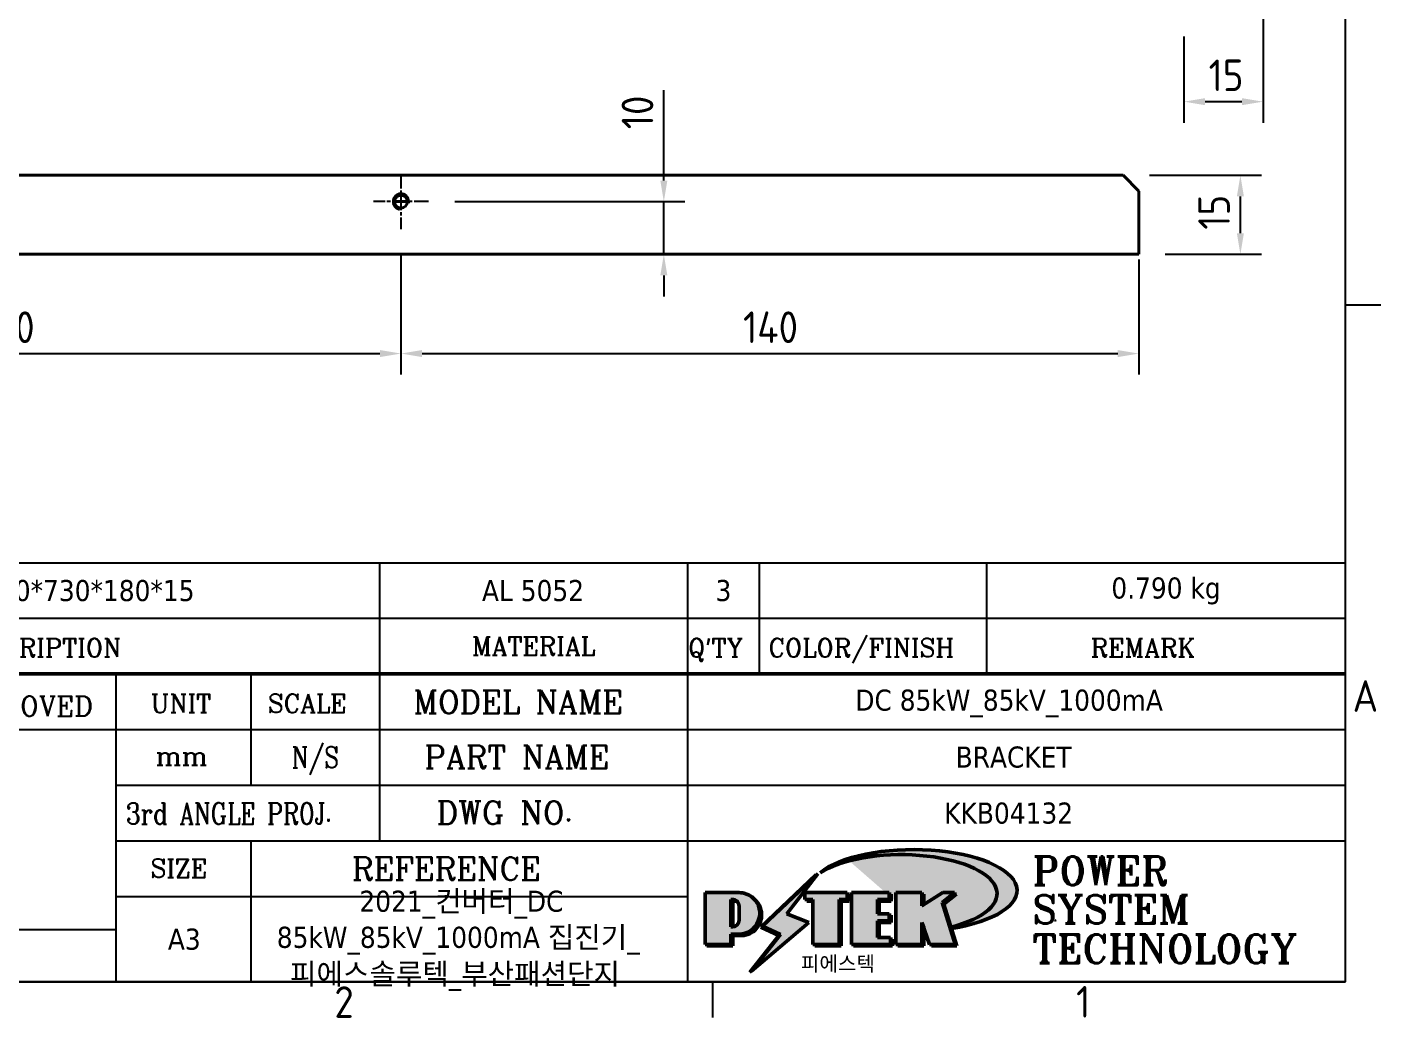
# Model space of a CAD drawing. Header units: millimetres. Extents: x 0 to 840, y 0 to 594.
# Drawn here: x 570 to 826.8, y 13.1 to 201.2 of the extents above; entities that cross this region are included whole.
import ezdxf
from ezdxf.enums import TextEntityAlignment as Align

# ---------------------------------------------------------------- set-up
doc = ezdxf.new("R2010")
doc.units = ezdxf.units.MM
doc.header["$LTSCALE"] = 2
doc.linetypes.add('CHAIN', pattern=[0.35429999999999995, 0.2362, -0.0295, 0.0591, -0.0295])
doc.layers.get('0').update_dxf_attribs({"color": 3, "lineweight": 25})
for name, color, linetype, lineweight in [('가시적인 것(ISO)', 3, 'Continuous', 40), ('가시적인 좁은 것(ISO)', 3, 'Continuous', 35), ('경계(ISO)', 7, 'Continuous', 25), ('제목(ISO)', 5, 'Continuous', 50), ('중심 표식(ISO)', 1, 'Continuous', 25), ('치수(ISO)', 2, 'Continuous', 25), ('해치(ISO)', 7, 'Continuous', 18)]:
    doc.layers.add(name, color=color, linetype=linetype, lineweight=lineweight)
doc.styles.add('HAN_370', font='', dxfattribs={"width": 2})
doc.styles.add('RC_284', font='ROMANC.shx')
doc.styles.add('RC_287', font='ROMANC.shx')
doc.styles.add('RC_292', font='ROMANC.shx')
doc.styles.add('ROMANT_294', font='romant.shx')
doc.styles.add('문자 텍스트_M2B', font='isocp.shx')
doc.styles.add('치수 텍스트_PSTEK_POSCO', font='isocp.shx')
doc.styles.add('텍스트 스타일198', font='tahoma.ttf')
doc.styles.add('텍스트 스타일333', font='ROMANC.shx', dxfattribs={"width": 0.800000011920929})
doc.styles.get('HAN_370').set_extended_font_data('GulimChe')
doc.dimstyles.new('치수_PSTEK_POSCO', dxfattribs={"dimscale": 2, "dimtxt": 3, "dimasz": 2, "dimexe": 2, "dimexo": 2.5, "dimgap": 1, "dimtad": 1, "dimrnd": 1e-08, "dimdsep": 46, "dimtxsty": '치수 텍스트_PSTEK_POSCO', "dimcen": 0.09, "dimdle": 10, "dimclrd": 7, "dimclre": 7, "dimclrt": 2, "dimadec": 1, "dimazin": 2, "dimtfac": 1, "dimtmove": 0, "dimatfit": 3, "dimfxl": 0, "dimtolj": 1, "dimlwd": -1, "dimlwe": -1, "dimarcsym": 0})

# ---------------------------------------------------------------- blocks, each defined once
blk = doc.blocks.new('경계 Default Border')
at = {"layer": '경계(ISO)'}
for p, q in [((410, 74.25000190734863), (413.4000015258789, 74.25000190734863)), ((350, 10), (350, 6.599999666213989))]:
    blk.add_line(p, q, dxfattribs=at)
at = {"layer": '경계(ISO)', "flags": 128}
blk.add_lwpolyline([(10, 10), (10, 287.0000076293945), (410, 287.0000076293945), (410, 10), (10, 10)], dxfattribs=at)
at = {"layer": '경계(ISO)', "color": 2, "char_height": 3.00000011920929, "attachment_point": 7, "style": '문자 텍스트_M2B'}
for s, insert in [('A', (410.7144008173592, 35.61784856929444)), ('2', (314.127739416884, 6.57139439638704)), ('1', (384.4860661041481, 6.59999988079071))]:
    blk.add_mtext(s, dxfattribs=dict(at, insert=insert))
blk = doc.blocks.new('제목 블록 PSTEK')
for color, points in [(252, [(317.2195697678507, 17.0593801673321), (322.0326348870767, 21.62682475217465), (322.2781991042243, 21.94392121864296), (317.0471853425802, 16.97985676345368), (318.7512090904202, 16.1899260703855), (316.0018030350395, 12.71868385740789), (316.3356552234328, 13.00206718743325), (318.9235935156908, 16.2694494742633)]), (5, [(321.6183518841322, 17.4193704504104), (319.5281351041078, 18.24969419629727), (322.4505835294948, 22.02344462252142), (317.2195697678507, 17.0593801673321), (318.9235935156908, 16.2694494742633), (316.1741874603099, 12.79820726128571)]), (1, [(324.4839107253602, 19.60711530335299), (325.2419748254881, 19.60711530335299), (325.2419748254881, 20.25857663940324), (321.2266040451076, 20.25857663940324), (321.2266040451076, 19.60711530335299), (321.9846681452406, 19.60711530335299), (321.9846681452406, 15.3430047401139), (324.4839107253602, 15.3430047401139)]), (252, [(321.9846681452406, 19.60711530335299), (321.4042753185749, 19.60711530335299), (321.4042753185749, 19.45905590879572), (321.9846681452406, 19.45905590879572)]), (252, [(324.6615819988275, 19.45905590879572), (325.4196460989604, 19.45905590879572), (325.4196460989604, 20.11051724484596), (325.2419748254881, 20.11051724484596), (325.2419748254881, 19.60711530335299), (324.4839107253602, 19.60711530335299), (324.4839107253602, 15.3430047401139), (322.1623394187076, 15.3430047401139), (322.1623394187076, 15.19494534555726), (324.6615819988275, 15.19494534555726)]), (1, [(329.2277337269622, 20.25857663940324), (325.65654113025, 20.25857663940324), (325.65654113025, 15.3430047401139), (329.3580259941756, 15.3430047401139), (329.3580259941756, 15.9944660761648), (328.1137701654877, 15.9944660761648), (328.1137701654877, 17.56360607323003), (329.2277337269622, 17.56360607323003), (329.2277337269622, 18.25543873810179), (328.1137701654877, 18.25543873810179), (328.1137701654877, 19.60711530335299), (329.2277337269622, 19.60711530335299)]), (252, [(328.2914414389548, 19.45905590879572), (329.4054050004294, 19.45905590879572), (329.4054050004294, 20.11051724484596), (329.2277337269622, 20.11051724484596), (329.2277337269622, 19.60711530335299), (328.1137701654877, 19.60711530335299), (328.1137701654877, 18.25543873810179), (328.2914414389548, 18.25543873810179)]), (1, [(332.3312149849806, 20.25857663940324), (329.8592894925411, 20.25857663940324), (329.8592894925411, 15.3430047401139), (332.3312149849806, 15.3430047401139), (332.3312149849806, 17.4318630164523), (333.0701931098801, 15.3430047401139), (335.4855464857051, 15.3430047401139), (334.2514536401189, 19.30614745124769), (335.4379594596742, 20.25857663940324), (334.3071782107978, 20.25857663940324), (332.3312149849806, 18.99741471888304)]), (252, [(332.5088862584528, 20.1105172448466), (332.3312149849806, 20.1105172448466), (332.3312149849806, 18.99741471888368), (332.5088862584528, 19.11081371413894)]), (252, [(335.6156307331414, 20.11051724484596), (335.2535118015555, 20.11051724484596), (334.2514536401189, 19.30614745124769), (335.4855464857051, 15.3430047401139), (333.1954852176545, 15.3430047401139), (333.2478643833523, 15.19494534555726), (335.6632177591723, 15.19494534555726), (334.4291249135862, 19.15808805669106)]), (252, [(328.2914414389548, 17.41554667867274), (329.4054050004294, 17.41554667867274), (329.4054050004294, 18.10737934354514), (329.2277337269622, 18.10737934354514), (329.2277337269622, 17.56360607323003), (328.1137701654877, 17.56360607323003), (328.1137701654877, 15.9944660761648), (328.2914414389548, 15.9944660761648)]), (252, [(332.5088862584528, 16.92964231796647), (332.3312149849806, 17.43186301645164), (332.3312149849806, 15.3430047401139), (330.0369607660135, 15.3430047401139), (330.0369607660135, 15.19494534555726), (332.5088862584528, 15.19494534555726)]), (252, [(329.5356972676428, 15.8464066816075), (329.3580259941756, 15.8464066816075), (329.3580259941756, 15.3430047401139), (325.8342124037171, 15.3430047401139), (325.8342124037171, 15.19494534555726), (329.5356972676428, 15.19494534555726)])]:
    blk.add_hatch(color=color).paths.add_polyline_path(points)
h = blk.add_hatch(color=1)
edge = h.paths.add_edge_path(flags=0)
edge.add_line((314.2242174273352, 19.60711530335299), (314.2242174273352, 17.00126995915134))
edge.add_line((314.2242174273352, 17.00126995915134), (314.3485873187598, 17.00126995915134))
edge.add_arc((314.3485873187598, 17.6527312952023), 0.6514613360509371, 270, 360)
edge.add_line((315.0000486548106, 17.6527312952023), (315.0000486548106, 18.95565396730211))
edge.add_arc((314.3485873187598, 18.95565396730212), 0.6514613360508712, 0, 90)
edge.add_line((314.3485873187598, 19.60711530335299), (314.2242174273352, 19.60711530335299))
edge = h.paths.add_edge_path()
edge.add_arc((314.9847713324306, 18.28938669179658), 1.969189947606664, 269.9999999999959, 450)
edge.add_line((314.9847713324306, 20.25857663940318), (311.7664314776902, 20.25857663940324))
edge.add_line((311.7664314776902, 20.25857663940324), (311.7664314776902, 15.3430047401139))
edge.add_line((311.7664314776902, 15.3430047401139), (314.2242174273352, 15.3430047401139))
edge.add_line((314.2242174273352, 15.3430047401139), (314.2242174273352, 16.32019674418991))
edge.add_line((314.2242174273352, 16.32019674418991), (314.9847713324307, 16.32019674418991))
h = blk.add_hatch(color=252)
edge = h.paths.add_edge_path()
edge.add_arc((314.9847713324309, 18.28938669179657), 1.969189947606666, 270, 406.8278729790604)
edge.add_arc((315.1624426058984, 18.1413272972396), 1.969189947606962, -90, 53.560984836317004, ccw=False)
edge.add_line((315.1624426058984, 16.17213734963263), (314.4018887008024, 16.17213734963263))
edge.add_line((314.4018887008024, 16.17213734963263), (314.4018887008024, 15.19494534555726))
edge.add_line((314.4018887008024, 15.19494534555726), (311.9441027511573, 15.19494534555726))
edge.add_line((311.9441027511573, 15.19494534555726), (311.9441027511573, 15.3430047401139))
edge.add_line((311.9441027511573, 15.3430047401139), (314.2242174273352, 15.3430047401139))
edge.add_line((314.2242174273352, 15.3430047401139), (314.2242174273352, 16.32019674418991))
edge.add_line((314.2242174273352, 16.32019674418991), (314.9847713324309, 16.32019674418991))
h = blk.add_hatch(color=252)
edge = h.paths.add_edge_path()
edge.add_line((314.4018887008024, 19.45905590879572), (314.5262585922315, 19.45905590879572))
edge.add_arc((314.5262585922314, 18.80759457274939), 0.6514613360463194, 60.4189348879147, 90.00000000000318, ccw=False)
edge.add_arc((314.3485873187602, 18.95565396730057), 0.6514613360524251, 39.96992292766206, 90.00000000009999)
edge.add_line((314.3485873187591, 19.60711530335307), (314.2242174273352, 19.60711530335298))
edge.add_line((314.2242174273352, 19.60711530335299), (314.2242174273352, 17.00126995915134))
edge.add_line((314.2242174273352, 17.00126995915134), (314.3485873187591, 17.00126995915134))
edge.add_arc((314.3485873187568, 17.652731295233), 0.6514613360816299, 270.0000000002, 274.6930825552478)
edge.add_line((314.4018887008024, 17.0034541317032), (314.4018887008024, 19.45905590879572))
at = {"layer": '해치(ISO)', "true_color": 0x27d1fc}
h = blk.add_hatch(color=140, dxfattribs=at)
edge = h.paths.add_edge_path()
edge.add_ellipse((330.3660919371412, 20.15576403068321), major_axis=(9.100907360794343, 0), ratio=0.4069904968023172, start_angle=301.3098473703837, end_angle=507.7436900681698)
edge.add_ellipse((331.5340919371412, 20.4634168429492), major_axis=(-9.82350664112931, 0), ratio=0.3942600559756514, start_angle=111.51207141178469, end_angle=334.47025347086895, ccw=False)
edge.add_line((335.1363447531188, 16.8601935978785), (335.0955236905705, 16.99119398620872))
at = {"color": 180}
for p, q in [((182.4757929790549, 51.56524660363496), (372.4757929537551, 51.56524660363496)), ((280.8758854511282, 51.56524660363496), (280.8758854511282, 41.00524660363494)), ((310.0881549537552, 51.56524660363496), (310.0881549537553, 41.00524660363494)), ((316.9044520275131, 51.56524660363496), (316.9044520275127, 41.00524660363494)), ((338.4566026226726, 51.56524660363496), (338.4566026226727, 41.00524660363494)), ((372.4757929537551, 51.56524660363496), (372.4757929537551, 11.79100474011389)), ((182.475792979055, 46.2852466036349), (372.4757929537551, 46.28524660363492)), ((255.9175931367356, 11.79100474011392), (255.9175931367356, 41.00524660363494)), ((268.6918866058747, 41.00524660363494), (268.6918866058747, 30.44524660363498)), ((280.8758854511282, 41.00524660363494), (280.8758854511282, 25.16524660363502)), ((310.088154953755, 41.00524660363494), (310.088154953755, 11.79100474011392)), ((206.451475290024, 35.72524660363497), (372.4757929537551, 35.72524660363497)), ((255.917593136736, 30.44524660363498), (372.4757929537552, 30.44524660363501)), ((255.9175931367359, 25.16524660363502), (372.4757929537552, 25.165246603635)), ((268.6918866058744, 25.16524660363502), (268.6918866058744, 11.79100474011392)), ((255.9175931367359, 19.88524660363481), (310.0881549537553, 19.88524660363481)), ((206.451475290024, 16.74100474011396), (255.9175931367359, 16.74100474011396)), ((182.475792979055, 11.79100474011392), (372.4757929537551, 11.79100474011389))]:
    blk.add_line(p, q, dxfattribs=at)
at = {"color": 7, "lineweight": 50}
blk.add_line((206.451475290024, 41.00524660363494), (372.4757929537551, 41.00524660363496), dxfattribs=at)
at = {"color": 7}
for p, q in [((322.2781991042243, 21.94392121864296), (317.0471853425802, 16.97985676345368)), ((322.4505835294948, 22.02344462252142), (317.2195697678507, 17.0593801673321)), ((319.5281351041078, 18.24969419629727), (322.4505835294948, 22.02344462252142)), ((322.0326348870767, 21.62682475217465), (322.2781991042243, 21.94392121864296)), ((317.2195697678507, 17.0593801673321), (322.0326348870767, 21.62682475217465)), ((311.7664314776902, 20.25900474011391), (311.7664314776902, 15.34300474011391)), ((314.9847713324309, 20.25857663940324), (311.7664314776902, 20.25857663940324)), ((314.9847713324309, 20.25857663940324), (311.7664314776902, 20.25857663940324)), ((311.7664314776902, 20.25857663940324), (311.7664314776902, 15.3430047401139)), ((314.2242174273352, 17.00126995915134), (314.2242174273352, 19.60711530335299)), ((314.2242174273352, 19.60711530335299), (314.3485873187591, 19.60711530335299)), ((314.3485873187591, 19.60711530335299), (314.2242174273352, 19.60711530335299)), ((314.2242174273352, 19.60711530335299), (314.2242174273352, 17.00126995915134)), ((314.2242174273352, 17.00126995915134), (314.2242174273352, 19.60711530335299)), ((314.2242174273352, 19.60711530335299), (314.3485873187591, 19.60711530335299)), ((314.4018887008024, 19.45905590879572), (314.5262585922314, 19.45905590879572)), ((314.4018887008024, 17.0034541317032), (314.4018887008024, 19.45905590879572)), ((325.2419748254881, 20.25857663940324), (321.2266040451076, 20.25857663940324)), ((321.2266040451076, 20.25857663940324), (321.2266040451076, 19.60711530335299)), ((325.2419748254881, 20.25857663940324), (321.2266040451076, 20.25857663940324)), ((321.2266040451076, 20.25857663940324), (321.2266040451076, 19.60711530335299)), ((321.2266040451076, 19.60711530335299), (321.9846681452406, 19.60711530335299)), ((321.2266040451076, 19.60711530335299), (321.9846681452406, 19.60711530335299)), ((321.4042753185749, 19.60711530335299), (321.4042753185749, 19.45905590879572)), ((321.9846681452406, 19.60711530335299), (321.4042753185749, 19.60711530335299)), ((321.4042753185749, 19.45905590879572), (321.9846681452406, 19.45905590879572)), ((321.9846681452406, 19.60711530335299), (321.9846681452406, 15.3430047401139)), ((321.9846681452406, 19.45905590879572), (321.9846681452406, 19.60711530335299)), ((321.9846681452406, 19.60711530335299), (321.9846681452406, 15.3430047401139)), ((324.4839107253602, 19.60711530335299), (325.2419748254881, 19.60711530335299)), ((324.4839107253602, 15.3430047401139), (324.4839107253602, 19.60711530335299)), ((325.2419748254881, 19.60711530335299), (324.4839107253602, 19.60711530335299)), ((324.4839107253602, 19.60711530335299), (324.4839107253602, 15.3430047401139)), ((324.4839107253602, 19.60711530335299), (325.2419748254881, 19.60711530335299)), ((324.4839107253602, 15.3430047401139), (324.4839107253602, 19.60711530335299)), ((324.6615819988275, 19.45905590879572), (325.4196460989604, 19.45905590879572)), ((324.6615819988275, 15.19494534555726), (324.6615819988275, 19.45905590879572)), ((325.2419748254881, 19.60711530335299), (325.2419748254881, 20.25857663940324)), ((325.2419748254881, 19.60711530335299), (325.2419748254881, 20.25857663940324)), ((325.4196460989604, 20.11051724484596), (325.2419748254881, 20.11051724484596)), ((325.2419748254881, 20.11051724484596), (325.2419748254881, 19.60711530335299)), ((325.4196460989604, 19.45905590879572), (325.4196460989604, 20.11051724484596)), ((329.2277337269622, 20.25857663940324), (325.65654113025, 20.25857663940324)), ((325.65654113025, 20.25857663940324), (325.65654113025, 15.3430047401139)), ((325.65654113025, 20.25857663940324), (325.65654113025, 15.3430047401139)), ((329.2277337269622, 20.25857663940324), (325.65654113025, 20.25857663940324)), ((328.1137701654877, 18.25543873810179), (328.1137701654877, 19.60711530335299)), ((328.1137701654877, 19.60711530335299), (329.2277337269622, 19.60711530335299)), ((329.2277337269622, 19.60711530335299), (328.1137701654877, 19.60711530335299)), ((328.1137701654877, 19.60711530335299), (328.1137701654877, 18.25543873810179)), ((328.1137701654877, 18.25543873810179), (328.1137701654877, 19.60711530335299)), ((328.1137701654877, 19.60711530335299), (329.2277337269622, 19.60711530335299)), ((328.2914414389548, 18.25543873810179), (328.2914414389548, 19.45905590879572)), ((328.2914414389548, 19.45905590879572), (329.4054050004294, 19.45905590879572)), ((329.2277337269622, 19.60711530335299), (329.2277337269622, 20.25857663940324)), ((329.2277337269622, 19.60711530335299), (329.2277337269622, 20.25857663940324)), ((329.4054050004294, 20.11051724484596), (329.2277337269622, 20.11051724484596)), ((329.2277337269622, 20.11051724484596), (329.2277337269622, 19.60711530335299)), ((329.4054050004294, 19.45905590879572), (329.4054050004294, 20.11051724484596)), ((332.3312149849806, 20.25857663940324), (329.8592894925411, 20.25857663940324)), ((329.8592894925411, 20.25857663940324), (329.8592894925411, 15.3430047401139)), ((329.8592894925411, 20.25857663940324), (329.8592894925411, 15.3430047401139)), ((332.3312149849806, 20.25857663940324), (329.8592894925411, 20.25857663940324)), ((334.3071782107978, 20.25857663940324), (332.3312149849806, 18.99741471888304)), ((332.3312149849806, 18.99741471888304), (332.3312149849806, 20.25857663940324)), ((334.3071782107978, 20.25857663940324), (332.3312149849806, 18.99741471888304)), ((332.3312149849806, 18.99741471888304), (332.3312149849806, 20.25857663940324)), ((332.5088862584528, 20.1105172448466), (332.3312149849806, 20.1105172448466)), ((332.3312149849806, 20.1105172448466), (332.3312149849806, 18.99741471888368)), ((332.5088862584528, 19.11081371413894), (332.5088862584528, 20.1105172448466)), ((334.2514536401189, 19.30614745124769), (335.4379594596742, 20.25857663940324)), ((334.2514536401189, 19.30614745124769), (335.4379594596742, 20.25857663940324)), ((335.2535118015555, 20.11051724484596), (334.2514536401189, 19.30614745124769)), ((335.4855464857051, 15.3430047401139), (334.2514536401189, 19.30614745124769)), ((334.2514536401189, 19.30614745124769), (335.4855464857051, 15.3430047401139)), ((335.4855464857051, 15.3430047401139), (334.2514536401189, 19.30614745124769)), ((335.4379594596742, 20.25857663940324), (334.3071782107978, 20.25857663940324)), ((335.4379594596742, 20.25857663940324), (334.3071782107978, 20.25857663940324)), ((334.4291249135862, 19.15808805669104), (335.6156307331414, 20.11051724484596)), ((335.6156307331414, 20.11051724484596), (335.2535118015555, 20.11051724484596)), ((315.0000486548106, 18.95565396730275), (315.0000486548106, 17.65273129520161)), ((315.0000486548106, 18.95565396730275), (315.0000486548106, 17.65273129520161)), ((321.6183518841322, 17.4193704504104), (319.5281351041078, 18.24969419629727)), ((329.2277337269622, 18.25543873810179), (328.1137701654877, 18.25543873810179)), ((328.1137701654877, 18.25543873810179), (328.2914414389548, 18.25543873810179)), ((329.2277337269622, 18.25543873810179), (328.1137701654877, 18.25543873810179)), ((329.2277337269622, 17.56360607323003), (329.2277337269622, 18.25543873810179)), ((329.2277337269622, 17.56360607323003), (329.2277337269622, 18.25543873810179)), ((329.4054050004294, 18.10737934354514), (329.2277337269622, 18.10737934354514)), ((329.2277337269622, 18.10737934354514), (329.2277337269622, 17.56360607323003)), ((329.4054050004294, 17.41554667867274), (329.4054050004294, 18.10737934354514)), ((332.3312149849806, 18.99741471888368), (332.5088862584528, 19.11081371413894)), ((335.6632177591723, 15.19494534555726), (334.4291249135862, 19.15808805669104)), ((314.3485873187591, 17.00126995915134), (314.2242174273352, 17.00126995915134)), ((314.2242174273352, 17.00126995915134), (314.3485873187591, 17.00126995915134)), ((314.3485873187591, 17.00126995915134), (314.2242174273352, 17.00126995915134)), ((316.1741874603099, 12.79820726128571), (321.6183518841322, 17.4193704504104)), ((317.0471853425802, 16.97985676345368), (318.7512090904202, 16.1899260703855)), ((318.9235935156908, 16.2694494742633), (317.2195697678507, 17.0593801673321)), ((317.2195697678507, 17.0593801673321), (318.9235935156908, 16.2694494742633)), ((328.1137701654877, 17.56360607323003), (329.2277337269622, 17.56360607323003)), ((328.1137701654877, 15.9944660761648), (328.1137701654877, 17.56360607323003)), ((329.2277337269622, 17.56360607323003), (328.1137701654877, 17.56360607323003)), ((328.1137701654877, 17.56360607323003), (328.1137701654877, 15.9944660761648)), ((328.1137701654877, 17.56360607323003), (329.2277337269622, 17.56360607323003)), ((328.1137701654877, 15.9944660761648), (328.1137701654877, 17.56360607323003)), ((328.2914414389548, 15.9944660761648), (328.2914414389548, 17.41554667867274)), ((328.2914414389548, 17.41554667867274), (329.4054050004294, 17.41554667867274)), ((332.3312149849806, 17.4318630164523), (333.0701931098801, 15.3430047401139)), ((332.3312149849806, 15.3430047401139), (332.3312149849806, 17.4318630164523)), ((332.5088862584528, 16.92964231796647), (332.3312149849806, 17.43186301645164)), ((332.3312149849806, 17.43186301645164), (332.3312149849806, 15.3430047401139)), ((332.3312149849806, 17.4318630164523), (333.0701931098801, 15.3430047401139)), ((332.3312149849806, 15.3430047401139), (332.3312149849806, 17.4318630164523)), ((332.5088862584528, 15.19494534555726), (332.5088862584528, 16.92964231796647)), ((345.0447381189468, 17.50375595811051), (344.9867755289346, 17.689895936919)), ((314.2242174273352, 16.32019674418991), (314.9847713324309, 16.32019674418991)), ((314.2242174273352, 15.3430047401139), (314.2242174273352, 16.32019674418991)), ((314.9847713324309, 16.32019674418991), (314.2242174273352, 16.32019674418991)), ((314.2242174273352, 16.32019674418991), (314.2242174273352, 15.3430047401139)), ((314.2242174273352, 16.32019674418991), (314.9847713324309, 16.32019674418991)), ((314.2242174273352, 15.3430047401139), (314.2242174273352, 16.32019674418991)), ((314.4018887008024, 16.17213734963263), (315.162442605898, 16.17213734963263)), ((314.4018887008024, 15.19494534555726), (314.4018887008024, 16.17213734963263)), ((318.7512090904202, 16.1899260703855), (316.0018030350395, 12.71868385740789)), ((318.9235935156908, 16.2694494742633), (316.1741874603099, 12.79820726128571)), ((316.3356552234328, 13.00206718743325), (318.9235935156908, 16.2694494742633)), ((329.3580259941756, 15.9944660761648), (328.1137701654877, 15.9944660761648)), ((328.1137701654877, 15.9944660761648), (328.2914414389548, 15.9944660761648)), ((329.3580259941756, 15.9944660761648), (328.1137701654877, 15.9944660761648)), ((329.3580259941756, 15.3430047401139), (329.3580259941756, 15.9944660761648)), ((329.3580259941756, 15.3430047401139), (329.3580259941756, 15.9944660761648)), ((329.5356972676428, 15.8464066816075), (329.3580259941756, 15.8464066816075)), ((329.3580259941756, 15.8464066816075), (329.3580259941756, 15.3430047401139)), ((329.5356972676428, 15.19494534555726), (329.5356972676428, 15.8464066816075)), ((311.7664314776902, 15.3430047401139), (314.2242174273352, 15.3430047401139)), ((311.7664314776902, 15.3430047401139), (314.2242174273352, 15.3430047401139)), ((314.2242174273352, 15.3430047401139), (311.9441027511573, 15.3430047401139)), ((311.9441027511573, 15.3430047401139), (311.9441027511573, 15.19494534555726)), ((311.9441027511573, 15.19494534555726), (314.4018887008024, 15.19494534555726)), ((321.9846681452406, 15.3430047401139), (324.4839107253602, 15.3430047401139)), ((321.9846681452406, 15.3430047401139), (324.4839107253602, 15.3430047401139)), ((324.4839107253602, 15.3430047401139), (322.1623394187076, 15.3430047401139)), ((322.1623394187076, 15.3430047401139), (322.1623394187076, 15.19494534555726)), ((322.1623394187076, 15.19494534555726), (324.6615819988275, 15.19494534555726)), ((325.65654113025, 15.3430047401139), (329.3580259941756, 15.3430047401139)), ((325.65654113025, 15.3430047401139), (329.3580259941756, 15.3430047401139)), ((329.3580259941756, 15.3430047401139), (325.8342124037171, 15.3430047401139)), ((325.8342124037171, 15.3430047401139), (325.8342124037171, 15.19494534555726)), ((325.8342124037171, 15.19494534555726), (329.5356972676428, 15.19494534555726)), ((329.8592894925411, 15.3430047401139), (332.3312149849806, 15.3430047401139)), ((329.8592894925411, 15.3430047401139), (332.3312149849806, 15.3430047401139)), ((332.3312149849806, 15.3430047401139), (330.0369607660135, 15.3430047401139)), ((330.0369607660135, 15.3430047401139), (330.0369607660135, 15.19494534555726)), ((330.0369607660135, 15.19494534555726), (332.5088862584528, 15.19494534555726)), ((333.0701931098801, 15.3430047401139), (335.4855464857051, 15.3430047401139)), ((333.0701931098801, 15.3430047401139), (335.4855464857051, 15.3430047401139)), ((335.4855464857051, 15.3430047401139), (333.1954852176545, 15.3430047401139)), ((333.1954852176545, 15.3430047401139), (333.2478643833523, 15.19494534555726)), ((333.2478643833523, 15.19494534555726), (335.6632177591723, 15.19494534555726)), ((316.0018030350395, 12.71868385740789), (316.3356552234328, 13.00206718743325))]:
    blk.add_line(p, q, dxfattribs=at)
at = {"color": 5}
for p, q in [((322.4505835294948, 22.02344462252142), (317.2195697678507, 17.0593801673321)), ((319.5281351041078, 18.24969419629727), (322.4505835294948, 22.02344462252142)), ((321.6183518841322, 17.4193704504104), (319.5281351041078, 18.24969419629727)), ((316.1741874603099, 12.79820726128571), (321.6183518841322, 17.4193704504104)), ((317.2195697678507, 17.0593801673321), (318.9235935156908, 16.2694494742633)), ((318.9235935156908, 16.2694494742633), (316.1741874603099, 12.79820726128571))]:
    blk.add_line(p, q, dxfattribs=at)
at = {"color": 1}
for p, q in [((314.9847713324309, 20.25857663940324), (311.7664314776902, 20.25857663940324)), ((311.7664314776902, 20.25857663940324), (311.7664314776902, 15.3430047401139)), ((314.2242174273352, 17.00126995915134), (314.2242174273352, 19.60711530335299)), ((314.2242174273352, 19.60711530335299), (314.3485873187591, 19.60711530335299)), ((325.2419748254881, 20.25857663940324), (321.2266040451076, 20.25857663940324)), ((321.2266040451076, 20.25857663940324), (321.2266040451076, 19.60711530335299)), ((321.2266040451076, 19.60711530335299), (321.9846681452406, 19.60711530335299)), ((321.9846681452406, 19.60711530335299), (321.9846681452406, 15.3430047401139)), ((324.4839107253602, 19.60711530335299), (325.2419748254881, 19.60711530335299)), ((324.4839107253602, 15.3430047401139), (324.4839107253602, 19.60711530335299)), ((325.2419748254881, 19.60711530335299), (325.2419748254881, 20.25857663940324)), ((329.2277337269622, 20.25857663940324), (325.65654113025, 20.25857663940324)), ((325.65654113025, 20.25857663940324), (325.65654113025, 15.3430047401139)), ((328.1137701654877, 18.25543873810179), (328.1137701654877, 19.60711530335299)), ((328.1137701654877, 19.60711530335299), (329.2277337269622, 19.60711530335299)), ((329.2277337269622, 19.60711530335299), (329.2277337269622, 20.25857663940324)), ((332.3312149849806, 20.25857663940324), (329.8592894925411, 20.25857663940324)), ((329.8592894925411, 20.25857663940324), (329.8592894925411, 15.3430047401139)), ((334.3071782107978, 20.25857663940324), (332.3312149849806, 18.99741471888304)), ((332.3312149849806, 18.99741471888304), (332.3312149849806, 20.25857663940324)), ((334.2514536401189, 19.30614745124769), (335.4379594596742, 20.25857663940324)), ((335.4855464857051, 15.3430047401139), (334.2514536401189, 19.30614745124769)), ((335.4379594596742, 20.25857663940324), (334.3071782107978, 20.25857663940324)), ((315.0000486548106, 18.95565396730275), (315.0000486548106, 17.65273129520161)), ((329.2277337269622, 18.25543873810179), (328.1137701654877, 18.25543873810179)), ((329.2277337269622, 17.56360607323003), (329.2277337269622, 18.25543873810179)), ((314.3485873187591, 17.00126995915134), (314.2242174273352, 17.00126995915134)), ((328.1137701654877, 17.56360607323003), (329.2277337269622, 17.56360607323003)), ((328.1137701654877, 15.9944660761648), (328.1137701654877, 17.56360607323003)), ((332.3312149849806, 17.4318630164523), (333.0701931098801, 15.3430047401139)), ((332.3312149849806, 15.3430047401139), (332.3312149849806, 17.4318630164523)), ((314.2242174273352, 16.32019674418991), (314.9847713324309, 16.32019674418991)), ((314.2242174273352, 15.3430047401139), (314.2242174273352, 16.32019674418991)), ((329.3580259941756, 15.9944660761648), (328.1137701654877, 15.9944660761648)), ((329.3580259941756, 15.3430047401139), (329.3580259941756, 15.9944660761648)), ((311.7664314776902, 15.3430047401139), (314.2242174273352, 15.3430047401139)), ((321.9846681452406, 15.3430047401139), (324.4839107253602, 15.3430047401139)), ((325.65654113025, 15.3430047401139), (329.3580259941756, 15.3430047401139)), ((329.8592894925411, 15.3430047401139), (332.3312149849806, 15.3430047401139)), ((333.0701931098801, 15.3430047401139), (335.4855464857051, 15.3430047401139))]:
    blk.add_line(p, q, dxfattribs=at)
at = {"color": 7}
for centre, radius, start, end in [((314.3485873187598, 18.95565396730211), 0.6514613360508712, 0, 90), ((314.3485873187602, 18.95565396730057), 0.6514613360524251, 39.96992292766117, 90), ((314.3485873187598, 18.95565396730212), 0.6514613360508712, 0, 90), ((314.5262585922314, 18.80759457274939), 0.6514613360463193, 60.41893488791137, 90), ((314.9847713324309, 18.28938669179658), 1.969189947606665, 270, 90), ((314.9847713324309, 18.28938669179658), 1.969189947606665, 270, 90), ((314.9847713324307, 18.2893866917965), 1.969189947606594, 270, 46.82787297909833), ((315.1624426058984, 18.1413272972396), 1.969189947606961, 270, 53.56098483636067), ((314.3485873187597, 17.65273129520228), 0.6514613360509381, 270, 0), ((314.3485873187598, 17.6527312952023), 0.6514613360509381, 270, 0), ((314.3485873187568, 17.652731295233), 0.6514613360816299, 270, 274.6930825552478)]:
    blk.add_arc(centre, radius, start, end, dxfattribs=at)
at = {"color": 1}
for centre, radius, start, end in [((314.3485873187598, 18.95565396730211), 0.6514613360508712, 0, 90), ((314.9847713324309, 18.28938669179657), 1.969189947606665, 270, 90), ((314.3485873187598, 17.6527312952023), 0.6514613360509381, 270, 0)]:
    blk.add_arc(centre, radius, start, end, dxfattribs=at)
at = {"layer": '제목(ISO)'}
for p, q in [((322.2781991042243, 21.94392121864296), (317.0471853425802, 16.97985676345368)), ((322.4505835294948, 22.02344462252142), (317.2195697678507, 17.0593801673321)), ((319.5281351041078, 18.24969419629727), (322.4505835294948, 22.02344462252142)), ((322.0326348870767, 21.62682475217465), (322.2781991042243, 21.94392121864296)), ((317.2195697678507, 17.0593801673321), (322.0326348870767, 21.62682475217465)), ((314.9847713324306, 20.25857663940324), (311.7664314776902, 20.25857663940324)), ((311.7664314776902, 20.25857663940324), (311.7664314776902, 15.3430047401139)), ((314.2242174273352, 17.00126995915134), (314.2242174273352, 19.60711530335299)), ((314.2242174273352, 19.60711530335299), (314.3485873187598, 19.60711530335299)), ((314.3485873187591, 19.60711530335299), (314.2242174273352, 19.60711530335299)), ((314.2242174273352, 19.60711530335299), (314.2242174273352, 17.00126995915134)), ((314.4018887008024, 19.45905590879572), (314.5262585922314, 19.45905590879572)), ((314.4018887008024, 17.0034541317032), (314.4018887008024, 19.45905590879572)), ((325.2419748254881, 20.25857663940324), (321.2266040451076, 20.25857663940324)), ((321.2266040451076, 20.25857663940324), (321.2266040451076, 19.60711530335299)), ((321.2266040451076, 19.60711530335299), (321.9846681452406, 19.60711530335299)), ((321.9846681452406, 19.60711530335299), (321.4042753185749, 19.60711530335299)), ((321.4042753185749, 19.60711530335299), (321.4042753185749, 19.45905590879572)), ((321.4042753185749, 19.45905590879572), (321.9846681452406, 19.45905590879572)), ((321.9846681452406, 19.60711530335299), (321.9846681452406, 15.3430047401139)), ((321.9846681452406, 19.45905590879572), (321.9846681452406, 19.60711530335299)), ((324.4839107253602, 19.60711530335299), (325.2419748254881, 19.60711530335299)), ((324.4839107253602, 15.3430047401139), (324.4839107253602, 19.60711530335299)), ((325.2419748254881, 19.60711530335299), (324.4839107253602, 19.60711530335299)), ((324.4839107253602, 19.60711530335299), (324.4839107253602, 15.3430047401139)), ((324.6615819988275, 19.45905590879572), (325.4196460989604, 19.45905590879572)), ((324.6615819988275, 15.19494534555726), (324.6615819988275, 19.45905590879572)), ((325.2419748254881, 19.60711530335299), (325.2419748254881, 20.25857663940324)), ((325.4196460989604, 20.11051724484596), (325.2419748254881, 20.11051724484596)), ((325.2419748254881, 20.11051724484596), (325.2419748254881, 19.60711530335299)), ((325.4196460989604, 19.45905590879572), (325.4196460989604, 20.11051724484596)), ((329.2277337269622, 20.25857663940324), (325.65654113025, 20.25857663940324)), ((325.65654113025, 20.25857663940324), (325.65654113025, 15.3430047401139)), ((328.1137701654877, 18.25543873810179), (328.1137701654877, 19.60711530335299)), ((328.1137701654877, 19.60711530335299), (329.2277337269622, 19.60711530335299)), ((329.2277337269622, 19.60711530335299), (328.1137701654877, 19.60711530335299)), ((328.1137701654877, 19.60711530335299), (328.1137701654877, 18.25543873810179)), ((328.2914414389548, 19.45905590879572), (329.4054050004294, 19.45905590879572)), ((328.2914414389548, 18.25543873810179), (328.2914414389548, 19.45905590879572)), ((329.2277337269622, 19.60711530335299), (329.2277337269622, 20.25857663940324)), ((329.4054050004294, 20.11051724484596), (329.2277337269622, 20.11051724484596)), ((329.2277337269622, 20.11051724484596), (329.2277337269622, 19.60711530335299)), ((329.4054050004294, 19.45905590879572), (329.4054050004294, 20.11051724484596)), ((332.3312149849806, 20.25857663940324), (329.8592894925411, 20.25857663940324)), ((329.8592894925411, 20.25857663940324), (329.8592894925411, 15.3430047401139)), ((334.3071782107978, 20.25857663940324), (332.3312149849806, 18.99741471888304)), ((332.3312149849806, 18.99741471888304), (332.3312149849806, 20.25857663940324)), ((332.5088862584528, 20.1105172448466), (332.3312149849806, 20.1105172448466)), ((332.3312149849806, 20.1105172448466), (332.3312149849806, 18.99741471888368)), ((332.5088862584528, 19.11081371413894), (332.5088862584528, 20.1105172448466)), ((334.2514536401189, 19.30614745124769), (335.4379594596742, 20.25857663940324)), ((335.2535118015555, 20.11051724484596), (334.2514536401189, 19.30614745124769)), ((335.4855464857051, 15.3430047401139), (334.2514536401189, 19.30614745124769)), ((334.2514536401189, 19.30614745124769), (335.4855464857051, 15.3430047401139)), ((335.4379594596742, 20.25857663940324), (334.3071782107978, 20.25857663940324)), ((334.4291249135862, 19.15808805669106), (335.6156307331414, 20.11051724484596)), ((335.6156307331414, 20.11051724484596), (335.2535118015555, 20.11051724484596)), ((315.0000486548106, 18.95565396730211), (315.0000486548106, 17.6527312952023)), ((321.6183518841322, 17.4193704504104), (319.5281351041078, 18.24969419629727)), ((329.2277337269622, 18.25543873810179), (328.1137701654877, 18.25543873810179)), ((328.1137701654877, 18.25543873810179), (328.2914414389548, 18.25543873810179)), ((329.2277337269622, 17.56360607323003), (329.2277337269622, 18.25543873810179)), ((329.4054050004294, 18.10737934354514), (329.2277337269622, 18.10737934354514)), ((329.2277337269622, 18.10737934354514), (329.2277337269622, 17.56360607323003)), ((329.4054050004294, 17.41554667867274), (329.4054050004294, 18.10737934354514)), ((332.3312149849806, 18.99741471888368), (332.5088862584528, 19.11081371413894)), ((335.6632177591723, 15.19494534555726), (334.4291249135862, 19.15808805669106)), ((314.3485873187598, 17.00126995915134), (314.2242174273352, 17.00126995915134)), ((314.2242174273352, 17.00126995915134), (314.3485873187591, 17.00126995915134)), ((316.1741874603099, 12.79820726128571), (321.6183518841322, 17.4193704504104)), ((317.0471853425802, 16.97985676345368), (318.7512090904202, 16.1899260703855)), ((317.2195697678507, 17.0593801673321), (318.9235935156908, 16.2694494742633)), ((318.9235935156908, 16.2694494742633), (317.2195697678507, 17.0593801673321)), ((328.1137701654877, 15.9944660761648), (328.1137701654877, 17.56360607323003)), ((328.1137701654877, 17.56360607323003), (329.2277337269622, 17.56360607323003)), ((329.2277337269622, 17.56360607323003), (328.1137701654877, 17.56360607323003)), ((328.1137701654877, 17.56360607323003), (328.1137701654877, 15.9944660761648)), ((328.2914414389548, 17.41554667867274), (329.4054050004294, 17.41554667867274)), ((328.2914414389548, 15.9944660761648), (328.2914414389548, 17.41554667867274)), ((332.3312149849806, 15.3430047401139), (332.3312149849806, 17.4318630164523)), ((332.3312149849806, 17.4318630164523), (333.0701931098801, 15.3430047401139)), ((332.5088862584528, 16.92964231796647), (332.3312149849806, 17.43186301645164)), ((332.3312149849806, 17.43186301645164), (332.3312149849806, 15.3430047401139)), ((332.5088862584528, 15.19494534555726), (332.5088862584528, 16.92964231796647)), ((314.2242174273352, 15.3430047401139), (314.2242174273352, 16.32019674418991)), ((314.2242174273352, 16.32019674418991), (314.9847713324307, 16.32019674418991)), ((314.9847713324309, 16.32019674418991), (314.2242174273352, 16.32019674418991)), ((314.2242174273352, 16.32019674418991), (314.2242174273352, 15.3430047401139)), ((314.4018887008024, 15.19494534555726), (314.4018887008024, 16.17213734963263)), ((314.4018887008024, 16.17213734963263), (315.1624426058984, 16.17213734963263)), ((318.7512090904202, 16.1899260703855), (316.0018030350395, 12.71868385740789)), ((318.9235935156908, 16.2694494742633), (316.1741874603099, 12.79820726128571)), ((316.3356552234328, 13.00206718743325), (318.9235935156908, 16.2694494742633)), ((329.3580259941756, 15.9944660761648), (328.1137701654877, 15.9944660761648)), ((328.1137701654877, 15.9944660761648), (328.2914414389548, 15.9944660761648)), ((329.3580259941756, 15.3430047401139), (329.3580259941756, 15.9944660761648)), ((329.5356972676428, 15.8464066816075), (329.3580259941756, 15.8464066816075)), ((329.3580259941756, 15.8464066816075), (329.3580259941756, 15.3430047401139)), ((329.5356972676428, 15.19494534555726), (329.5356972676428, 15.8464066816075)), ((311.7664314776902, 15.3430047401139), (314.2242174273352, 15.3430047401139)), ((314.2242174273352, 15.3430047401139), (311.9441027511573, 15.3430047401139)), ((311.9441027511573, 15.3430047401139), (311.9441027511573, 15.19494534555726)), ((311.9441027511573, 15.19494534555726), (314.4018887008024, 15.19494534555726)), ((321.9846681452406, 15.3430047401139), (324.4839107253602, 15.3430047401139)), ((324.4839107253602, 15.3430047401139), (322.1623394187076, 15.3430047401139)), ((322.1623394187076, 15.3430047401139), (322.1623394187076, 15.19494534555726)), ((322.1623394187076, 15.19494534555726), (324.6615819988275, 15.19494534555726)), ((325.65654113025, 15.3430047401139), (329.3580259941756, 15.3430047401139)), ((329.3580259941756, 15.3430047401139), (325.8342124037171, 15.3430047401139)), ((325.8342124037171, 15.3430047401139), (325.8342124037171, 15.19494534555726)), ((325.8342124037171, 15.19494534555726), (329.5356972676428, 15.19494534555726)), ((329.8592894925411, 15.3430047401139), (332.3312149849806, 15.3430047401139)), ((332.3312149849806, 15.3430047401139), (330.0369607660135, 15.3430047401139)), ((330.0369607660135, 15.3430047401139), (330.0369607660135, 15.19494534555726)), ((330.0369607660135, 15.19494534555726), (332.5088862584528, 15.19494534555726)), ((333.0701931098801, 15.3430047401139), (335.4855464857051, 15.3430047401139)), ((335.4855464857051, 15.3430047401139), (333.1954852176545, 15.3430047401139)), ((333.1954852176545, 15.3430047401139), (333.2478643833523, 15.19494534555726)), ((333.2478643833523, 15.19494534555726), (335.6632177591723, 15.19494534555726)), ((316.0018030350395, 12.71868385740789), (316.3356552234328, 13.00206718743325))]:
    blk.add_line(p, q, dxfattribs=at)
at = {"layer": '제목(ISO)', "color": 4}
blk.add_line((335.1363447531188, 16.8601935978785), (335.0955236905705, 16.99119398620872), dxfattribs=at)
at = {"layer": '제목(ISO)'}
for centre, radius, start, end in [((314.3485873187598, 18.95565396730212), 0.6514613360508712, 0, 90), ((314.3485873187602, 18.95565396730057), 0.6514613360524251, 39.96992292766117, 90), ((314.5262585922314, 18.80759457274939), 0.6514613360463193, 60.41893488791137, 90), ((314.9847713324306, 18.28938669179658), 1.969189947606664, 46.82787297909431, 90), ((314.9847713324307, 18.2893866917965), 1.969189947606594, 270, 46.82787297909833), ((314.9847713324309, 18.28938669179657), 1.969189947606666, 270, 46.8278729790603), ((315.1624426058984, 18.1413272972396), 1.969189947606962, 270, 53.56098483631701), ((314.3485873187598, 17.6527312952023), 0.6514613360509371, 270, 0), ((314.3485873187568, 17.652731295233), 0.6514613360816299, 270, 274.6930825552478)]:
    blk.add_arc(centre, radius, start, end, dxfattribs=at)
at = {"layer": '제목(ISO)', "color": 4}
for centre, major_axis, ratio, start_param, end_param in [((331.5340919371412, 20.4634168429492), (9.82350664112931, 0), 0.3942600559756514, 5.087845455444478, 8.97919982663645), ((330.3660919371412, 20.15576403068321), (9.100907360794343, 0), 0.4069904968023172, 5.258848905294775, 8.861799147915196)]:
    blk.add_ellipse(centre, major_axis=major_axis, ratio=ratio, start_param=start_param, end_param=end_param, dxfattribs=at)
at = {"color": 2}
for s, height, style, p in [('DESCRIPTION', 1.742399930953979, 'RC_284', (240.4025565652523, 42.62317362549192)), ("Q'TY", 1.742399930953979, 'RC_284', (310.1440786515383, 42.62317362549192)), ('COLOR/FINISH', 1.742399930953979, 'RC_284', (317.7725341324144, 42.62317362549192)), ('REMARK', 1.742399930953979, 'RC_284', (348.346649953877, 42.62317362549192)), ('APPROVED', 1.899999976158142, 'RC_287', (239.7795453577791, 37.00893196870329)), ('UNIT', 1.742399930953979, 'RC_284', (259.1652673287452, 37.34317362549218)), ('SCALE', 1.742399930953979, 'RC_284', (270.2934779252897, 37.34317362549218)), ('MODEL NAME', 2.178000062704086, 'RC_292', (284.096330289083, 37.25462520371384)), ('mm', 1.742399930953979, 'RC_284', (259.6505418159997, 32.3543089683787)), ('PART NAME', 2.178000062704086, 'RC_292', (285.1416959765849, 32.03045329421792)), (' DWG NO.', 2.178000062704086, 'RC_292', (284.8124284083233, 26.75045329421772)), ('SIZE', 1.742399930953979, 'RC_284', (259.1652673287452, 21.69497768947366)), ('REFERENCE', 2.178000062704086, 'RC_292', (278.2741065029841, 21.43214925458022))]:
    blk.add_text(s, height=height, dxfattribs=dict(at, style=style)).set_placement(p)
at = {"color": 2, "style": 'RC_284'}
blk.add_text('MATERIAL', height=1.742399930953979, dxfattribs=at).set_placement((295.4820202024417, 43.64524660363492), align=Align.MIDDLE_CENTER)
at = {"color": 7, "style": '텍스트 스타일333', "width": 0.7999999523162842}
blk.add_text('N/S', height=2.000000029802322, dxfattribs=at).set_placement((274.7838860285014, 33.08524660363496), align=Align.MIDDLE_CENTER)
at = {"color": 2, "style": '텍스트 스타일333', "width": 0.7999999523162842}
blk.add_text('3rd ANGLE PROJ.', height=2.000000029802322, dxfattribs=at).set_placement((256.8430306642954, 26.76148381654429))
at = {"color": 7, "style": 'ROMANT_294'}
for s, p in [('POWER', (342.82727231297, 20.97115304607566)), ('SYSTEM', (342.82727231297, 17.3284636719184)), ('TECHNOLOGY', (342.82727231297, 13.57194088644453))]:
    blk.add_text(s, height=2.700000107288361, dxfattribs=at).set_placement(p)
at = {"color": 7, "insert": (320.8519732224835, 14.21236326823155), "char_height": 1.400000005960464, "attachment_point": 1, "line_spacing_factor": 0.3319999873638153, "style": 'HAN_370'}
blk.add_mtext('\\fHY견고딕|b0|i0;\\H1.4000;피에스텍', dxfattribs=at)
at = {"layer": '제목(ISO)', "color": 7, "style": '텍스트 스타일198'}
for tag, p in [('설명_001', (231.4506961508608, 47.92245856837096)), ('재질_001', (290.6002202955571, 47.92524659519488)), ('질량\\P3;_001', (350.3046145979153, 48.1643332325385)), ('부품_번호_001', (195.7950737854893, 47.68004260673702)), ("3._Q'TY_001", (312.7582242365873, 47.92524659519486)), ('1._MODEL_NAME_001', (326.0176446881414, 37.52172745615292)), ('제목_001', (335.5349605824892, 32.12134217035067)), ('부품_번호_001', (334.4543140387212, 26.8052465951949)), ('설계자_001', (209.9396160013646, 25.23446884679021)), ('프로젝트_001', (278.9744245225954, 18.43818283951269)), ('시트_크기_001', (260.807090429518, 14.83812566343425)), ('프로젝트_002', (271.1389644161678, 15.01430360086118)), ('작성_날짜_001', (207.6508315629738, 13.26600473167383)), ('프로젝트_003', (272.3954135944161, 11.55047762554502))]:
    blk.add_attdef(tag, p, '', height=2.000000029802322, dxfattribs=at)
for tag, p in [('4._COLOR', (327.6805273250926, 48.92524660363493)), ('점검자', (231.1845342133799, 26.23312567187446)), ('엔지니어링_승인자', (247.673240162284, 26.23312567187446)), ('점검_날짜', (231.1845342133799, 14.26600474011394)), ('엔지니어링_승인_날짜', (247.6732401622839, 14.26600474011394))]:
    blk.add_attdef(tag, text='', height=2.000000029802322, dxfattribs=at).set_placement(p, align=Align.MIDDLE_CENTER)
blk = doc.blocks.new('*D26')
at = {"layer": 'Defpoints', "color": 0, "transparency": 16777216}
for p in [(640.8822955001348, 162.8465314500365), (780.8822955001348, 162.0760314500365), (780.8822955001348, 139.2392690365879)]:
    blk.add_point(p, dxfattribs=at)
at = {"layer": '치수(ISO)', "color": 7, "transparency": 16777216}
for p, q in [((640.8822955001348, 157.8465314500365), (640.8822955001348, 135.2392690365879)), ((780.8822955001348, 157.0760314500365), (780.8822955001348, 135.2392690365879)), ((644.8822955001348, 139.2392690365879), (776.8822955001348, 139.2392690365879))]:
    blk.add_line(p, q, dxfattribs=at)
for points in [[(644.8822955001348, 139.9059357032546), (644.8822955001348, 138.5726023699212), (640.8822955001348, 139.2392690365879)], [(776.8822955001348, 139.9059357032546), (776.8822955001348, 138.5726023699212), (780.8822955001348, 139.2392690365879)]]:
    blk.add_solid(points, dxfattribs=at)
at = {"layer": '치수(ISO)', "color": 2, "transparency": 16777216, "insert": (705.7799332954104, 144.2392690365879), "char_height": 6, "attachment_point": 4, "style": '치수 텍스트_PSTEK_POSCO'}
blk.add_mtext('\\A1;140', dxfattribs=at)
blk = doc.blocks.new('*D27')
at = {"layer": 'Defpoints', "color": 0, "transparency": 16777216}
for p in [(646.1117955001348, 168.0760314500365), (690.757834307446, 168.0760314500365), (780.8822955001348, 158.0760314500377)]:
    blk.add_point(p, dxfattribs=at)
at = {"layer": '치수(ISO)', "color": 7, "transparency": 16777216}
for p, q in [((690.757834307446, 172.0760314500365), (690.757834307446, 189.2239690271524)), ((651.1117955001348, 168.0760314500365), (694.757834307446, 168.0760314500365)), ((690.757834307446, 158.0760314500377), (690.757834307446, 168.0760314500365)), ((690.757834307446, 154.0760314500377), (690.757834307446, 150.0760314500377))]:
    blk.add_line(p, q, dxfattribs=at)
for points in [[(690.0911676407794, 172.0760314500365), (691.4245009741127, 172.0760314500365), (690.757834307446, 168.0760314500365)], [(690.0911676407794, 154.0760314500377), (691.4245009741127, 154.0760314500377), (690.757834307446, 158.0760314500377)]]:
    blk.add_solid(points, dxfattribs=at)
at = {"layer": '치수(ISO)', "color": 2, "transparency": 16777216, "insert": (685.757834307446, 181.8192446177037), "char_height": 6, "attachment_point": 4, "rotation": 90, "style": '치수 텍스트_PSTEK_POSCO'}
blk.add_mtext('\\A1;10', dxfattribs=at)
blk = doc.blocks.new('*D28')
at = {"layer": 'Defpoints', "color": 0, "transparency": 16777216}
for p in [(777.8822955001349, 173.0760314500365), (800.1376520789727, 173.0760314500365), (780.8822955001348, 158.0760314500377)]:
    blk.add_point(p, dxfattribs=at)
at = {"layer": '치수(ISO)', "color": 7, "transparency": 16777216}
for p, q in [((782.8822955001349, 173.0760314500365), (804.1376520789727, 173.0760314500365)), ((800.1376520789727, 162.0760314500377), (800.1376520789727, 169.0760314500365)), ((785.8822955001348, 158.0760314500377), (804.1376520789727, 158.0760314500377))]:
    blk.add_line(p, q, dxfattribs=at)
for points in [[(799.470985412306, 169.0760314500365), (800.8043187456393, 169.0760314500365), (800.1376520789727, 173.0760314500365)], [(799.470985412306, 162.0760314500377), (800.8043187456393, 162.0760314500377), (800.1376520789727, 158.0760314500377)]]:
    blk.add_solid(points, dxfattribs=at)
at = {"layer": '치수(ISO)', "color": 2, "transparency": 16777216, "insert": (795.1376520789727, 162.7517673813252), "char_height": 6, "attachment_point": 4, "rotation": 90, "style": '치수 텍스트_PSTEK_POSCO'}
blk.add_mtext('\\A1;15', dxfattribs=at)
blk = doc.blocks.new('*D29')
at = {"layer": 'Defpoints', "color": 0, "transparency": 16777216}
for p in [(804.4373196765445, 208.4192232401448), (789.4373196765436, 204.4192232401447), (804.4373196765445, 187.0534867232833)]:
    blk.add_point(p, dxfattribs=at)
at = {"layer": '치수(ISO)', "color": 7, "transparency": 16777216}
for p, q in [((804.4373196765445, 203.4192232401448), (804.4373196765445, 183.0534867232833)), ((789.4373196765436, 199.4192232401447), (789.4373196765436, 183.0534867232833)), ((793.4373196765436, 187.0534867232833), (800.4373196765445, 187.0534867232833))]:
    blk.add_line(p, q, dxfattribs=at)
for points in [[(793.4373196765436, 187.72015338995), (793.4373196765436, 186.3868200566166), (789.4373196765436, 187.0534867232833)], [(800.4373196765445, 187.72015338995), (800.4373196765445, 186.3868200566166), (804.4373196765445, 187.0534867232833)]]:
    blk.add_solid(points, dxfattribs=at)
at = {"layer": '치수(ISO)', "color": 2, "transparency": 16777216, "insert": (794.113055607832, 192.0534867232833), "char_height": 6, "attachment_point": 4, "style": '치수 텍스트_PSTEK_POSCO'}
blk.add_mtext('\\A1;15', dxfattribs=at)
blk = doc.blocks.new('*D52')
at = {"layer": 'Defpoints', "color": 0, "transparency": 16777216}
for p in [(490.8822955001348, 162.8465314500364), (640.8822955001348, 162.8465314500365), (640.8822955001348, 139.2392690365879)]:
    blk.add_point(p, dxfattribs=at)
at = {"layer": '치수(ISO)', "color": 7, "transparency": 16777216}
for p, q in [((490.8822955001348, 157.8465314500364), (490.8822955001348, 135.2392690365879)), ((640.8822955001348, 157.8465314500365), (640.8822955001348, 135.2392690365879)), ((494.8822955001348, 139.2392690365879), (636.8822955001348, 139.2392690365879))]:
    blk.add_line(p, q, dxfattribs=at)
for points in [[(494.8822955001348, 139.9059357032546), (494.8822955001348, 138.5726023699212), (490.8822955001348, 139.2392690365879)], [(636.8822955001348, 139.9059357032546), (636.8822955001348, 138.5726023699212), (640.8822955001348, 139.2392690365879)]]:
    blk.add_solid(points, dxfattribs=at)
at = {"layer": '치수(ISO)', "color": 2, "transparency": 16777216, "insert": (561.0799332954103, 144.2392690365879), "char_height": 6, "attachment_point": 4, "style": '치수 텍스트_PSTEK_POSCO'}
blk.add_mtext('\\A1;150', dxfattribs=at)

msp = doc.modelspace()

# ---------------------------------------------------------------- linework, layer by layer
at = {"layer": '가시적인 것(ISO)'}
for p, q in [((53.88229550013477, 173.0760314500363), (777.8822955001349, 173.0760314500365)), ((777.8822955001349, 173.0760314500365), (780.8822955001348, 170.0760314500365)), ((780.8822955001348, 170.0760314500365), (780.8822955001348, 162.0760314500365)), ((642.1117955001348, 168.0760314500892), (639.6527955001347, 168.0760314500892)), ((780.8822955001348, 158.0760314500377), (780.8822955001348, 162.0760314500365)), ((780.8822955001348, 158.0760314500377), (50.8822955001348, 158.0760314500377))]:
    msp.add_line(p, q, dxfattribs=at)
msp.add_circle((640.8822955001348, 168.0760314500365), 1.2295, dxfattribs=at)
at = {"layer": '가시적인 좁은 것(ISO)'}
msp.add_arc((640.8822955001347, 168.0760314500364), 1.499999999999953, 350.0000000000086, 259.999999999957, dxfattribs=at)
at = {"layer": '중심 표식(ISO)', "linetype": 'CHAIN', "ltscale": 5.810959339141846}
for p, q in [((640.8822955001348, 173.3055314500365), (640.8822955001348, 162.8465314500365)), ((646.1117955001348, 168.0760314500365), (635.6527955001347, 168.0760314500365))]:
    msp.add_line(p, q, dxfattribs=at)

# ---------------------------------------------------------------- block references
at = {"xscale": 2, "yscale": 2, "zscale": 2}
msp.add_blockref('경계 Default Border', (0, 0), dxfattribs=at)
ref = msp.add_blockref('제목 블록 PSTEK', (75.04841409248968, -3.58200948022779), dxfattribs=dict(xscale=2, yscale=2, zscale=2))
ref.add_attrib('프로젝트_001', '2021_컨버터_DC', (632.9972631376803, 33.29435619879759), dxfattribs={"layer": '제목(ISO)', "color": 7, "height": 4.000000059604645, "style": '텍스트 스타일198'})
ref.add_attrib('시트_크기_001', 'A3', (596.6625949515255, 26.09424184664072), dxfattribs={"layer": '제목(ISO)', "color": 7, "height": 4.000000059604645, "style": '텍스트 스타일198'})
ref.add_attrib("3._Q'TY_001", '3', (700.5648625656643, 92.26848371016193), dxfattribs={"layer": '제목(ISO)', "color": 7, "height": 4.000000059604645, "style": '텍스트 스타일198'})
ref.add_attrib('재질_001', 'AL 5052', (656.248854683604, 92.26848371016197), dxfattribs={"layer": '제목(ISO)', "color": 7, "height": 4.000000059604645, "style": '텍스트 스타일198'})
ref.add_attrib('부품_번호_001', 'KKB04132', (743.9570421699319, 50.02848371016201), dxfattribs={"layer": '제목(ISO)', "color": 7, "height": 4.000000059604645, "style": '텍스트 스타일198'})
ref.add_attrib('1._MODEL_NAME_001', 'DC 85kW_85kV_1000mA', (727.0837034687725, 71.46144543207805), dxfattribs={"layer": '제목(ISO)', "color": 7, "height": 4.000000059604645, "style": '텍스트 스타일198'})
ref.add_attrib('질량\\P3;_001', '0.790 kg', (775.6576432883202, 92.74665698484921), dxfattribs={"layer": '제목(ISO)', "color": 7, "height": 4.000000059604645, "style": '텍스트 스타일198'})
ref.add_attrib('설명_001', 'AL5052 t=2.0*730*180*15', (537.9498063942112, 92.26290765651414), dxfattribs={"layer": '제목(ISO)', "color": 7, "height": 4.000000059604645, "style": '텍스트 스타일198'})
ref.add_attrib('제목_001', 'BRACKET', (746.1183352574683, 60.66067486047353), dxfattribs={"layer": '제목(ISO)', "color": 7, "height": 4.000000059604645, "style": '텍스트 스타일198'})
ref.add_attrib('프로젝트_002', '85kW_85kV_1000mA 집진기_', (617.3263429248251, 26.44659772149457), dxfattribs={"layer": '제목(ISO)', "color": 7, "height": 4.000000059604645, "style": '텍스트 스타일198'})
ref.add_attrib('프로젝트_003', '피에스솔루텍_부산패션단지', (619.8392412813217, 19.51894577086226), dxfattribs={"layer": '제목(ISO)', "color": 7, "height": 4.000000059604645, "style": '텍스트 스타일198'})

# ---------------------------------------------------------------- dimensions: what is measured, and where the dimension line sits
at = {"layer": '치수(ISO)', "color": 7}
for base, p1, p2, angle, override, picture, middle in [((804.4373196765445, 187.0534867232833), (789.4373196765436, 204.4192232401447), (804.4373196765445, 208.4192232401448), 180, {"dimdec": 2, "dimtp": 0, "dimtm": -0, "dimtdec": 2, "dimtofl": 0, "dimatfit": 1}, '*D29', (796.937319676544, 187.0534867232833)), ((690.757834307446, 168.0760314500365), (780.8822955001348, 158.0760314500377), (646.1117955001348, 168.0760314500365), 90, {"dimdec": 2, "dimse1": 1, "dimtp": 0, "dimtm": -0, "dimtdec": 2, "dimtofl": 1, "dimatfit": 1}, '*D27', (690.757834307446, 184.5216068224281)), ((800.1376520789727, 173.0760314500365), (780.8822955001348, 158.0760314500377), (777.8822955001349, 173.0760314500365), 90, {"dimdec": 2, "dimtp": 0, "dimtm": -0, "dimtdec": 2, "dimtofl": 0, "dimatfit": 1}, '*D28', (800.1376520789727, 165.5760314500371)), ((640.8822955001348, 139.2392690365879), (490.8822955001348, 162.8465314500364), (640.8822955001348, 162.8465314500365), 180, {"dimdec": 2, "dimtp": 0, "dimtm": -0, "dimtdec": 2, "dimtofl": 0, "dimatfit": 1}, '*D52', (565.8822955001348, 139.2392690365879)), ((780.8822955001348, 139.2392690365879), (640.8822955001348, 162.8465314500365), (780.8822955001348, 162.0760314500365), 180, {"dimdec": 2, "dimtp": 0, "dimtm": -0, "dimtdec": 2, "dimtofl": 0, "dimatfit": 1}, '*D26', (710.8822955001348, 139.2392690365879))]:
    dim = msp.add_linear_dim(base=base, p1=p1, p2=p2, angle=angle, dimstyle='치수_PSTEK_POSCO', override=override, dxfattribs=at)
    dim.commit()
    dim.dimension.update_dxf_attribs({"geometry": picture, "text_midpoint": middle, "dimtype": 160})

doc.saveas('drawing.dxf')
